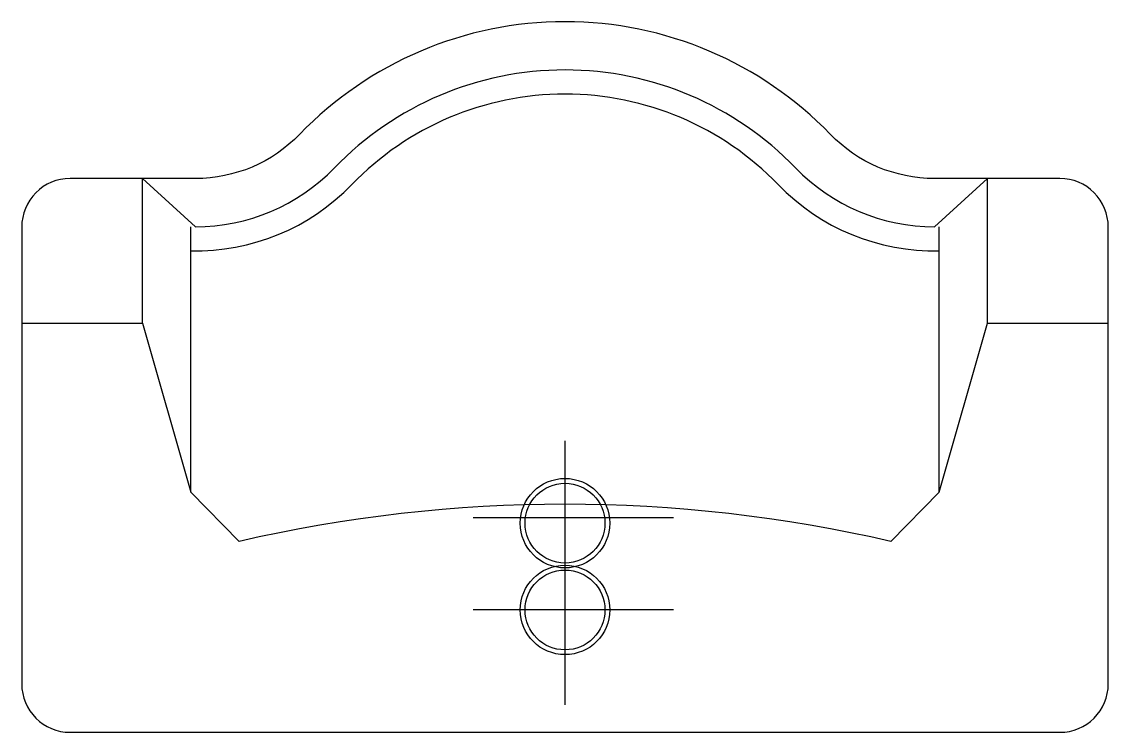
# Model space of a CAD drawing. Header units: millimetres. Extents: x -225 to 225, y 0 to 295.
import ezdxf

# ---------------------------------------------------------------- set-up
doc = ezdxf.new("R2010")
doc.units = ezdxf.units.MM

msp = doc.modelspace()

# ---------------------------------------------------------------- linework, layer by layer
for p, q in [((-175, 169.5), (-175, 229.5)), ((-153.05, 209.5), (-175, 229.5)), ((153.05, 209.5), (175, 229.5)), ((175, 169.5), (175, 229.5)), ((-155, 99.5), (-155, 209.52)), ((155, 99.5), (155, 209.52)), ((-225, 169.5), (-175, 169.5)), ((-175, 169.5), (-155, 99.5)), ((155, 99.5), (175, 169.5)), ((175, 169.5), (225, 169.5)), ((0, 11.4), (0, 120.84)), ((-155, 99.5), (-135, 79.08)), ((135, 79.08), (155, 99.5)), ((-37.98, 89.04), (44.89, 89.04)), ((-37.98, 50.91), (44.89, 50.91))]:
    msp.add_line(p, q)
msp.add_lwpolyline([(153.05, 229.5, -0.203548), (109.88, 247.84, 0.424691), (-109.88, 247.84, -0.203548), (-153.05, 229.5), (-205, 229.5, 0.414214), (-225, 209.5), (-225, 20, 0.414214), (-205, 0), (205, 0, 0.414214), (225, 20), (225, 209.5, 0.414214), (205, 229.5)], format="xyb", close=True)
for centre, radius in [((0, 86.67), 18.54), ((0, 86.67), 16.54), ((0, 50.71), 18.54), ((0, 50.71), 16.54)]:
    msp.add_circle(centre, radius)
for centre, radius, start, end in [((0, 141.81), 132.69, 43.979, 136.021), ((0, 141.81), 122.69, 43.979, 136.021), ((-153.05, 289.5), 80, 270, 316.021), ((153.05, 289.5), 80, 223.979, 270), ((-153.05, 289.5), 90, 268.7599, 316.021), ((153.05, 289.5), 90, 223.979, 271.2401), ((0, -504.1), 598.6, 76.96613, 103.03387)]:
    msp.add_arc(centre, radius, start, end)

doc.saveas('drawing.dxf')
